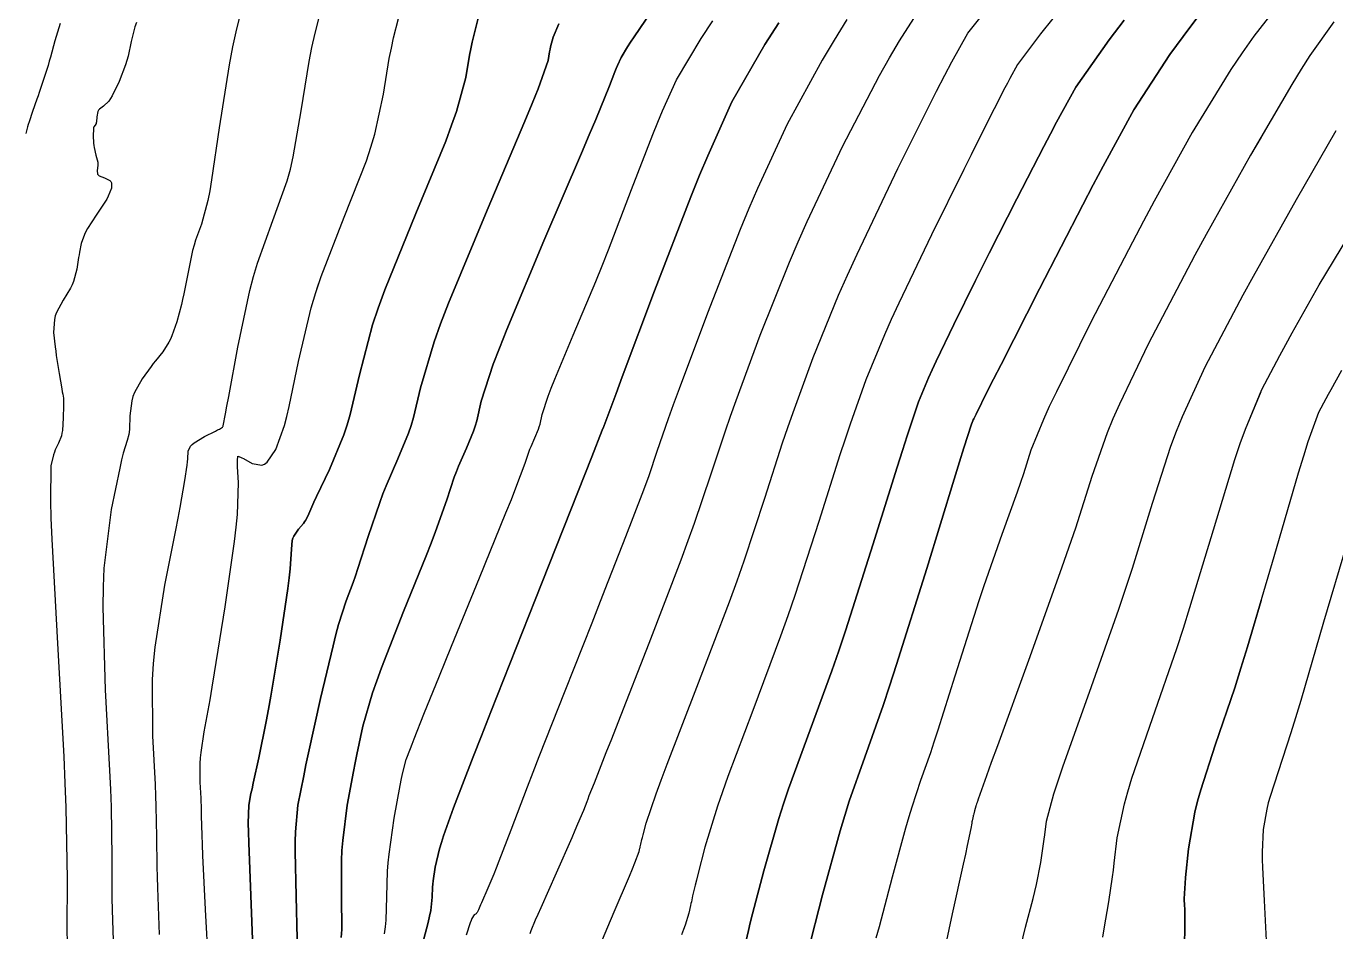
# Model space of a CAD drawing. Header units: metres. Extents: x 837475 to 838479, y 1189012 to 1191015.
# Drawn here: x 837809.5 to 837878.9, y 1189513.3 to 1189561.2 of the extents above; entities that cross this region are included whole.
import ezdxf

# ---------------------------------------------------------------- set-up
doc = ezdxf.new("R2010")
doc.units = ezdxf.units.M
doc.header["$LTSCALE"] = 0.3
doc.layers.add('COTAS 10', color=1, linetype='Continuous')
doc.layers.add('COTAS INT', color=252, linetype='Continuous')

msp = doc.modelspace()

# ---------------------------------------------------------------- linework, layer by layer
at = {"layer": 'COTAS 10'}
for points in [[(837833.461, 1189561.675), (837833.138, 1189560.395), (837833.064, 1189560.052), (837832.997, 1189559.714), (837832.809, 1189558.534), (837832.314, 1189556.729), (837832.053, 1189555.998), (837831.738, 1189555.166), (837830.152, 1189551.324), (837828.517, 1189547.279), (837828.17, 1189546.319), (837827.87, 1189545.429), (837827.17, 1189542.791), (837826.685, 1189540.692), (837826.52, 1189540.142), (837826.341, 1189539.605), (837825.587, 1189537.777), (837824.898, 1189536.337), (837824.761, 1189536.046), (837824.647, 1189535.8), (837824.431, 1189535.297), (837824.317, 1189535.07), (837824.268, 1189534.998), (837824.211, 1189534.922), (837823.942, 1189534.614), (837823.692, 1189534.248), (837823.648, 1189534.136), (837823.614, 1189534.019), (837823.58, 1189533.557), (837823.508, 1189532.517), (837823.45, 1189532.035), (837823.375, 1189531.47), (837822.966, 1189528.732), (837822.48, 1189525.779), (837822.356, 1189525.079), (837822.237, 1189524.429), (837821.847, 1189522.509), (837821.546, 1189521.158), (837821.482, 1189520.867), (837821.428, 1189520.614), (837821.306, 1189520.002), (837821.283, 1189519.039), (837821.291, 1189518.564), (837821.306, 1189517.999), (837821.414, 1189515.208), (837821.518, 1189512.429)], [(837821.518, 1189512.429), (837821.414, 1189515.208), (837821.306, 1189517.999), (837821.291, 1189518.564), (837821.283, 1189519.039), (837821.306, 1189520.002), (837821.428, 1189520.614), (837821.482, 1189520.867), (837821.546, 1189521.158), (837821.847, 1189522.509), (837822.237, 1189524.429), (837822.356, 1189525.079), (837822.48, 1189525.779), (837822.966, 1189528.732), (837823.375, 1189531.47), (837823.45, 1189532.035), (837823.508, 1189532.517), (837823.58, 1189533.557), (837823.614, 1189534.019), (837823.648, 1189534.136), (837823.692, 1189534.248), (837823.942, 1189534.614), (837824.211, 1189534.922), (837824.268, 1189534.998), (837824.317, 1189535.07), (837824.431, 1189535.297), (837824.647, 1189535.8), (837824.761, 1189536.046), (837824.898, 1189536.337), (837825.587, 1189537.777), (837826.341, 1189539.605), (837826.52, 1189540.142), (837826.685, 1189540.692), (837827.17, 1189542.791), (837827.87, 1189545.429), (837828.17, 1189546.319), (837828.517, 1189547.279), (837830.152, 1189551.324), (837831.738, 1189555.166), (837832.053, 1189555.998), (837832.314, 1189556.729), (837832.809, 1189558.534), (837832.997, 1189559.714), (837833.064, 1189560.052), (837833.138, 1189560.395), (837833.461, 1189561.675)], [(837850.893, 1189512.148), (837851.698, 1189515.255), (837852.631, 1189518.633), (837852.875, 1189519.448), (837853.115, 1189520.212), (837853.93, 1189522.539), (837854.907, 1189525.282), (837855.248, 1189526.308), (837855.62, 1189527.45), (837857.218, 1189532.539), (837858.675, 1189537.265), (837858.957, 1189538.179), (837859.187, 1189538.921), (837859.581, 1189540.176), (837859.65, 1189540.343), (837859.675, 1189540.398), (837859.702, 1189540.459), (837859.824, 1189540.711), (837860.424, 1189541.899), (837860.753, 1189542.549), (837861.154, 1189543.338), (837863.189, 1189547.346), (837865.475, 1189551.787), (837866.034, 1189552.85), (837866.56, 1189553.84), (837868.189, 1189556.811), (837870.096, 1189559.739), (837870.797, 1189560.703), (837871.573, 1189561.732)], [(837871.573, 1189561.732), (837870.797, 1189560.703), (837870.096, 1189559.739), (837868.189, 1189556.811), (837866.56, 1189553.84), (837866.034, 1189552.85), (837865.475, 1189551.787), (837863.189, 1189547.346), (837861.154, 1189543.338), (837860.753, 1189542.549), (837860.424, 1189541.899), (837859.824, 1189540.711), (837859.702, 1189540.459), (837859.675, 1189540.398), (837859.65, 1189540.343), (837859.581, 1189540.176), (837859.187, 1189538.921), (837858.957, 1189538.179), (837858.675, 1189537.265), (837857.218, 1189532.539), (837855.62, 1189527.45), (837855.248, 1189526.308), (837854.907, 1189525.282), (837853.93, 1189522.539), (837853.115, 1189520.212), (837852.875, 1189519.448), (837852.631, 1189518.633), (837851.698, 1189515.255), (837850.893, 1189512.148)], [(837811.323, 1189561.39), (837811.033, 1189560.475), (837810.809, 1189559.612), (837810.746, 1189559.387), (837810.682, 1189559.168), (837810.447, 1189558.427), (837810.212, 1189557.74), (837810.149, 1189557.555), (837810.086, 1189557.373), (837809.864, 1189556.734), (837809.675, 1189556.176), (837809.633, 1189556.044), (837809.596, 1189555.923), (837809.497, 1189555.564)], [(837852.991, 1189561.593), (837852.309, 1189560.499), (837851.677, 1189559.451), (837849.824, 1189556.059), (837848.251, 1189552.648), (837847.797, 1189551.588), (837847.336, 1189550.479), (837845.601, 1189546.059), (837844.104, 1189542.048), (837843.793, 1189541.197), (837843.525, 1189540.459), (837842.929, 1189538.731), (837842.489, 1189537.433), (837842.319, 1189536.967), (837842.129, 1189536.454), (837841.269, 1189534.215), (837840.17, 1189531.414), (837839.829, 1189530.547), (837839.472, 1189529.64), (837838.047, 1189526.034), (837836.676, 1189522.554), (837836.354, 1189521.727), (837836.055, 1189520.96), (837835.181, 1189518.68), (837834.553, 1189517.036), (837834.41, 1189516.669), (837834.28, 1189516.341), (837833.92, 1189515.475), (837833.686, 1189514.945), (837833.635, 1189514.829), (837833.59, 1189514.725), (837833.479, 1189514.46), (837833.401, 1189514.31), (837833.377, 1189514.278), (837833.352, 1189514.251), (837833.253, 1189514.19), (837833.124, 1189514.006), (837833.08, 1189513.901), (837833.032, 1189513.773), (837832.83, 1189513.116)], [(837852.991, 1189561.593), (837852.309, 1189560.499), (837851.677, 1189559.451), (837849.824, 1189556.059), (837848.251, 1189552.648), (837847.797, 1189551.588), (837847.336, 1189550.479), (837845.601, 1189546.059), (837844.104, 1189542.048), (837843.793, 1189541.197), (837843.525, 1189540.459), (837842.929, 1189538.731), (837842.489, 1189537.433), (837842.319, 1189536.967), (837842.129, 1189536.454), (837841.269, 1189534.215), (837840.17, 1189531.414), (837839.829, 1189530.547), (837839.472, 1189529.64), (837838.047, 1189526.034), (837836.676, 1189522.554), (837836.354, 1189521.727), (837836.055, 1189520.96), (837835.181, 1189518.68), (837834.553, 1189517.036), (837834.41, 1189516.669), (837834.28, 1189516.341), (837833.92, 1189515.475), (837833.686, 1189514.945), (837833.635, 1189514.829), (837833.59, 1189514.725), (837833.479, 1189514.46), (837833.401, 1189514.31), (837833.377, 1189514.278), (837833.352, 1189514.251), (837833.253, 1189514.19), (837833.124, 1189514.006), (837833.08, 1189513.901), (837833.032, 1189513.773), (837832.83, 1189513.116)], [(837870.842, 1189511.367), (837870.891, 1189513.632), (837870.881, 1189514.364), (837870.877, 1189514.525), (837870.873, 1189514.669), (837870.856, 1189515.037), (837870.878, 1189515.596), (837870.9, 1189515.859), (837870.927, 1189516.168), (837871.083, 1189517.679), (837871.419, 1189519.628), (837871.562, 1189520.213), (837871.725, 1189520.819), (837872.494, 1189523.174), (837873.524, 1189526.219), (837873.853, 1189527.261), (837874.2, 1189528.388), (837875.612, 1189533.174), (837876.91, 1189537.597), (837877.185, 1189538.495), (837877.423, 1189539.251), (837877.981, 1189540.805), (837878.362, 1189541.529), (837878.489, 1189541.763), (837878.626, 1189542.011), (837879.195, 1189543.027)], [(837874.923, 1189530.84), (837874.2, 1189528.388), (837873.853, 1189527.261), (837873.524, 1189526.219), (837872.494, 1189523.174), (837871.725, 1189520.819), (837871.562, 1189520.213), (837871.419, 1189519.628), (837871.083, 1189517.679), (837870.927, 1189516.168), (837870.9, 1189515.859), (837870.878, 1189515.596), (837870.856, 1189515.037), (837870.873, 1189514.669), (837870.877, 1189514.525), (837870.881, 1189514.364), (837870.891, 1189513.632), (837870.842, 1189511.367)]]:
    msp.add_lwpolyline(points, dxfattribs=at)
at = {"layer": 'COTAS INT'}
for points in [[(837821.571, 1189564.721), (837820.662, 1189561.114), (837820.454, 1189560.147), (837820.264, 1189559.194), (837819.736, 1189555.867), (837819.345, 1189553.115), (837819.242, 1189552.525), (837819.141, 1189552.009), (837818.799, 1189550.764), (837818.491, 1189549.912), (837818.414, 1189549.643), (837818.339, 1189549.361), (837818.094, 1189548.223), (837817.867, 1189547.072), (837817.803, 1189546.781), (837817.739, 1189546.503), (837817.504, 1189545.598), (837817.244, 1189544.853), (837817.164, 1189544.674), (837817.081, 1189544.508), (837816.752, 1189544.008), (837816.371, 1189543.532), (837816.254, 1189543.381), (837816.133, 1189543.221), (837815.657, 1189542.572), (837815.251, 1189541.842), (837815.173, 1189541.632), (837815.111, 1189541.417), (837815.014, 1189540.61), (837814.992, 1189539.904), (837814.978, 1189539.754), (837814.959, 1189539.623), (837814.864, 1189539.313), (837814.662, 1189538.64), (837814.577, 1189538.281), (837814.479, 1189537.846), (837814.02, 1189535.652), (837813.642, 1189532.557), (837813.596, 1189531.554), (837813.574, 1189530.488), (837813.704, 1189526.113), (837813.937, 1189521.836), (837813.981, 1189520.832), (837814.015, 1189519.906), (837814.06, 1189517.215), (837814.067, 1189515.061), (837814.077, 1189514.473), (837814.09, 1189513.89), (837814.165, 1189511.818)], [(837876.883, 1189563.74), (837874.538, 1189560.711), (837873.922, 1189559.837), (837873.322, 1189558.948), (837871.274, 1189555.61), (837869.266, 1189551.984), (837868.691, 1189550.914), (837868.108, 1189549.816), (837865.93, 1189545.61), (837864.082, 1189541.893), (837863.706, 1189541.103), (837863.39, 1189540.417), (837862.736, 1189538.804), (837862.336, 1189537.548), (837862.179, 1189537.087), (837862.002, 1189536.578), (837861.196, 1189534.33), (837860.243, 1189531.618), (837859.974, 1189530.815), (837859.702, 1189529.991), (837858.7, 1189526.827), (837857.803, 1189523.966), (837857.597, 1189523.332), (837857.411, 1189522.767), (837856.891, 1189521.3), (837856.418, 1189519.897), (837856.261, 1189519.373), (837856.092, 1189518.79), (837855.388, 1189516.192), (837854.69, 1189513.563), (837854.525, 1189512.96)], [(837816.591, 1189513.144), (837816.488, 1189515.614), (837816.469, 1189516.197), (837816.454, 1189516.738), (837816.436, 1189518.329), (837816.409, 1189519.944), (837816.388, 1189520.499), (837816.362, 1189521.102), (837816.222, 1189523.668), (837816.214, 1189526.639), (837816.271, 1189527.497), (837816.354, 1189528.37), (837816.867, 1189531.648), (837817.445, 1189534.553), (837817.568, 1189535.189), (837817.675, 1189535.753), (837817.93, 1189537.186), (837818.048, 1189538.007), (837818.069, 1189538.186), (837818.085, 1189538.344), (837818.099, 1189538.739), (837818.222, 1189539.015), (837818.306, 1189539.098), (837818.412, 1189539.184), (837818.974, 1189539.517), (837819.547, 1189539.807), (837819.66, 1189539.866), (837819.752, 1189539.916), (837819.916, 1189540.017), (837819.944, 1189540.051), (837819.954, 1189540.065), (837819.963, 1189540.083), (837820.082, 1189540.728), (837820.156, 1189541.131), (837820.247, 1189541.631), (837820.724, 1189544.244), (837821.369, 1189547.248), (837821.567, 1189547.993), (837821.773, 1189548.702), (837822.583, 1189550.951), (837823.34, 1189553.061), (837823.512, 1189553.683), (837823.668, 1189554.32), (837824.094, 1189556.756), (837824.509, 1189559.367), (837824.657, 1189560.115), (837824.821, 1189560.874), (837825.534, 1189563.706)], [(837836.206, 1189513.2), (837836.259, 1189513.368), (837836.501, 1189513.924), (837836.632, 1189514.222), (837836.792, 1189514.584), (837837.603, 1189516.41), (837838.43, 1189518.281), (837838.6, 1189518.67), (837838.744, 1189519.003), (837839.052, 1189519.74), (837839.224, 1189520.189), (837839.282, 1189520.34), (837839.346, 1189520.503), (837839.616, 1189521.187), (837840.242, 1189522.782), (837840.531, 1189523.519), (837840.869, 1189524.384), (837842.508, 1189528.572), (837844.205, 1189532.995), (837844.581, 1189534.008), (837844.917, 1189534.93), (837845.787, 1189537.492), (837846.555, 1189539.82), (837846.825, 1189540.594), (837847.121, 1189541.423), (837848.397, 1189544.882), (837849.941, 1189548.742), (837850.406, 1189549.824), (837850.887, 1189550.911), (837852.756, 1189554.882), (837854.706, 1189558.628), (837855.237, 1189559.572), (837855.764, 1189560.476), (837857.638, 1189563.405)], [(837836.206, 1189513.2), (837836.259, 1189513.368), (837836.501, 1189513.924), (837836.632, 1189514.222), (837836.792, 1189514.584), (837837.603, 1189516.41), (837838.43, 1189518.281), (837838.6, 1189518.67), (837838.744, 1189519.003), (837839.052, 1189519.74), (837839.224, 1189520.189), (837839.282, 1189520.34), (837839.346, 1189520.503), (837839.616, 1189521.187), (837840.242, 1189522.782), (837840.531, 1189523.519), (837840.869, 1189524.384), (837842.508, 1189528.572), (837844.205, 1189532.995), (837844.581, 1189534.008), (837844.917, 1189534.93), (837845.787, 1189537.492), (837846.555, 1189539.82), (837846.825, 1189540.594), (837847.121, 1189541.423), (837848.397, 1189544.882), (837849.941, 1189548.742), (837850.406, 1189549.824), (837850.887, 1189550.911), (837852.756, 1189554.882), (837854.706, 1189558.628), (837855.237, 1189559.572), (837855.764, 1189560.476), (837857.638, 1189563.405)], [(837819.183, 1189511.582), (837819.018, 1189514.47), (837818.886, 1189517.337), (837818.862, 1189517.921), (837818.842, 1189518.415), (837818.812, 1189519.443), (837818.803, 1189519.981), (837818.796, 1189520.166), (837818.787, 1189520.367), (837818.741, 1189521.223), (837818.738, 1189522.213), (837818.757, 1189522.499), (837818.785, 1189522.79), (837818.956, 1189523.883), (837819.263, 1189525.582), (837819.377, 1189526.255), (837819.503, 1189527.015), (837820.06, 1189530.494), (837820.558, 1189533.966), (837820.646, 1189534.723), (837820.712, 1189535.39), (837820.773, 1189537.059), (837820.718, 1189537.94), (837820.711, 1189538.11), (837820.708, 1189538.248), (837820.73, 1189538.479), (837820.873, 1189538.433), (837820.947, 1189538.396), (837821.036, 1189538.348), (837821.482, 1189538.086), (837822.006, 1189537.999), (837822.144, 1189538.061), (837822.279, 1189538.161), (837822.741, 1189538.832), (837823.194, 1189540.103), (837823.324, 1189540.581), (837823.455, 1189541.114), (837823.943, 1189543.493), (837824.618, 1189546.329), (837824.867, 1189547.15), (837825.144, 1189547.987), (837826.368, 1189551.137), (837827.539, 1189554.114), (837827.783, 1189554.84), (837827.991, 1189555.525), (837828.451, 1189557.645), (837828.753, 1189559.541), (837828.861, 1189560.084), (837828.98, 1189560.635), (837829.497, 1189562.69)], [(837824.923, 1189547.321), (837825.144, 1189547.987), (837826.368, 1189551.137), (837827.539, 1189554.114), (837827.783, 1189554.84), (837827.991, 1189555.525), (837828.451, 1189557.645), (837828.753, 1189559.541), (837828.861, 1189560.084), (837828.98, 1189560.635), (837829.497, 1189562.69)], [(837839.856, 1189512.42), (837840.662, 1189514.356), (837841.471, 1189516.247), (837841.629, 1189516.625), (837841.759, 1189516.938), (837841.987, 1189517.541), (837842.025, 1189517.716), (837842.034, 1189517.759), (837842.043, 1189517.801), (837842.071, 1189517.936), (837842.129, 1189518.181), (837842.157, 1189518.291), (837842.19, 1189518.421), (837842.352, 1189519.046), (837842.884, 1189520.606), (837843.15, 1189521.325), (837843.468, 1189522.169), (837845.047, 1189526.254), (837846.764, 1189530.767), (837847.169, 1189531.881), (837847.544, 1189532.936), (837848.645, 1189536.254), (837849.585, 1189539.181), (837849.858, 1189539.99), (837850.137, 1189540.797), (837851.193, 1189543.706), (837852.547, 1189547.005), (837853.014, 1189548.059), (837853.522, 1189549.173), (837855.688, 1189553.706), (837857.734, 1189557.804), (837858.165, 1189558.645), (837858.537, 1189559.358), (837859.394, 1189560.873), (837860.919, 1189562.823)], [(837839.856, 1189512.42), (837840.662, 1189514.356), (837841.471, 1189516.247), (837841.629, 1189516.625), (837841.759, 1189516.938), (837841.987, 1189517.541), (837842.025, 1189517.716), (837842.034, 1189517.759), (837842.043, 1189517.801), (837842.071, 1189517.936), (837842.129, 1189518.181), (837842.157, 1189518.291), (837842.19, 1189518.421), (837842.352, 1189519.046), (837842.884, 1189520.606), (837843.15, 1189521.325), (837843.468, 1189522.169), (837845.047, 1189526.254), (837846.764, 1189530.767), (837847.169, 1189531.881), (837847.544, 1189532.936), (837848.645, 1189536.254), (837849.585, 1189539.181), (837849.858, 1189539.99), (837850.137, 1189540.797), (837851.193, 1189543.706), (837852.547, 1189547.005), (837853.014, 1189548.059), (837853.522, 1189549.173), (837855.688, 1189553.706), (837857.734, 1189557.804), (837858.165, 1189558.645), (837858.537, 1189559.358), (837859.394, 1189560.873), (837860.919, 1189562.823)], [(837842.62, 1189562.006), (837841.713, 1189560.679), (837841.526, 1189560.398), (837841.367, 1189560.155), (837841.026, 1189559.588), (837840.835, 1189559.161), (837840.771, 1189559.006), (837840.702, 1189558.835), (837840.412, 1189558.083), (837839.683, 1189556.304), (837839.338, 1189555.486), (837838.93, 1189554.526), (837836.939, 1189549.881), (837834.973, 1189545.192), (837834.58, 1189544.203), (837834.254, 1189543.35), (837833.625, 1189541.387), (837833.384, 1189540.344), (837833.302, 1189540.07), (837833.214, 1189539.804), (837832.839, 1189538.895), (837832.424, 1189537.951), (837832.31, 1189537.661), (837832.196, 1189537.359), (837831.791, 1189536.167), (837831.197, 1189534.486), (837830.964, 1189533.875), (837830.702, 1189533.202), (837829.511, 1189530.246), (837828.337, 1189527.267), (837828.086, 1189526.579), (837827.867, 1189525.95), (837827.344, 1189524.174), (837827.028, 1189522.69), (837826.939, 1189522.245), (837826.851, 1189521.786), (837826.528, 1189520.008), (837826.283, 1189518.127), (837826.244, 1189517.603), (837826.217, 1189517.078), (837826.222, 1189515.17), (837826.231, 1189513.421), (837826.207, 1189512.997)], [(837826.207, 1189512.997), (837826.231, 1189513.421), (837826.222, 1189515.17), (837826.217, 1189517.078), (837826.244, 1189517.603), (837826.283, 1189518.127), (837826.528, 1189520.008), (837826.851, 1189521.786), (837826.939, 1189522.245), (837827.028, 1189522.69), (837827.344, 1189524.174), (837827.867, 1189525.95), (837828.086, 1189526.579), (837828.337, 1189527.267), (837829.511, 1189530.246), (837830.702, 1189533.202), (837830.964, 1189533.875), (837831.197, 1189534.486), (837831.791, 1189536.167), (837832.196, 1189537.359), (837832.31, 1189537.661), (837832.424, 1189537.951), (837832.839, 1189538.895), (837833.214, 1189539.804), (837833.302, 1189540.07), (837833.384, 1189540.344), (837833.625, 1189541.387), (837834.254, 1189543.35), (837834.58, 1189544.203), (837834.973, 1189545.192), (837836.939, 1189549.881), (837838.93, 1189554.526), (837839.338, 1189555.486), (837839.683, 1189556.304), (837840.412, 1189558.083), (837840.702, 1189558.835), (837840.771, 1189559.006), (837840.835, 1189559.161), (837841.026, 1189559.588), (837841.367, 1189560.155), (837841.526, 1189560.398), (837841.713, 1189560.679), (837842.62, 1189562.006)], [(837863.897, 1189561.654), (837863.247, 1189560.844), (837862.02, 1189559.213), (837861.618, 1189558.48), (837861.489, 1189558.236), (837861.351, 1189557.974), (837860.787, 1189556.878), (837859.903, 1189555.115), (837859.564, 1189554.433), (837859.184, 1189553.666), (837857.471, 1189550.194), (837855.731, 1189546.572), (837855.335, 1189545.71), (837854.976, 1189544.91), (837853.989, 1189542.529), (837853.154, 1189540.172), (837852.891, 1189539.386), (837852.615, 1189538.543), (837851.503, 1189535.015), (837850.236, 1189531.107), (837849.862, 1189530.023), (837849.478, 1189528.939), (837848.008, 1189525.015), (837846.684, 1189521.517), (837846.392, 1189520.699), (837846.133, 1189519.948), (837845.467, 1189517.782), (837845.091, 1189516.33), (837845.014, 1189516.029), (837844.95, 1189515.771), (837844.815, 1189515.203), (837844.75, 1189514.889), (837844.729, 1189514.792), (837844.707, 1189514.69), (837844.618, 1189514.283), (837844.421, 1189513.654), (837844.33, 1189513.411), (837844.224, 1189513.139)], [(837863.897, 1189561.654), (837863.247, 1189560.844), (837862.02, 1189559.213), (837861.618, 1189558.48), (837861.489, 1189558.236), (837861.351, 1189557.974), (837860.787, 1189556.878), (837859.903, 1189555.115), (837859.564, 1189554.433), (837859.184, 1189553.666), (837857.471, 1189550.194), (837855.731, 1189546.572), (837855.335, 1189545.71), (837854.976, 1189544.91), (837853.989, 1189542.529), (837853.154, 1189540.172), (837852.891, 1189539.386), (837852.615, 1189538.543), (837851.503, 1189535.015), (837850.236, 1189531.107), (837849.862, 1189530.023), (837849.478, 1189528.939), (837848.008, 1189525.015), (837846.684, 1189521.517), (837846.392, 1189520.699), (837846.133, 1189519.948), (837845.467, 1189517.782), (837845.091, 1189516.33), (837845.014, 1189516.029), (837844.95, 1189515.771), (837844.815, 1189515.203), (837844.75, 1189514.889), (837844.729, 1189514.792), (837844.707, 1189514.69), (837844.618, 1189514.283), (837844.421, 1189513.654), (837844.33, 1189513.411), (837844.224, 1189513.139)], [(837815.359, 1189561.435), (837815.28, 1189561.214), (837815.089, 1189560.44), (837814.919, 1189559.658), (837814.854, 1189559.43), (837814.78, 1189559.197), (837814.445, 1189558.319), (837814.082, 1189557.565), (837813.99, 1189557.41), (837813.902, 1189557.28), (837813.613, 1189557.007), (837813.4, 1189556.849), (837813.358, 1189556.791), (837813.325, 1189556.727), (837813.267, 1189556.447), (837813.247, 1189556.186), (837813.237, 1189556.134), (837813.226, 1189556.091), (837813.167, 1189556.011), (837813.108, 1189555.913), (837813.096, 1189555.858), (837813.085, 1189555.792), (837813.064, 1189555.456), (837813.082, 1189555.045), (837813.097, 1189554.932), (837813.116, 1189554.819), (837813.219, 1189554.413), (837813.308, 1189554.044), (837813.319, 1189553.955), (837813.323, 1189553.871), (837813.286, 1189553.612), (837813.297, 1189553.415), (837813.332, 1189553.37), (837813.381, 1189553.328), (837813.67, 1189553.214), (837813.957, 1189553.077), (837814.005, 1189553.021), (837814.038, 1189552.958), (837814.044, 1189552.668), (837813.867, 1189552.243), (837813.786, 1189552.095), (837813.692, 1189551.934), (837813.234, 1189551.244), (837812.778, 1189550.54), (837812.684, 1189550.372), (837812.604, 1189550.214), (837812.434, 1189549.737), (837812.35, 1189549.283), (837812.324, 1189549.14), (837812.298, 1189548.989), (837812.197, 1189548.382), (837812.022, 1189547.729), (837811.949, 1189547.55), (837811.866, 1189547.372), (837811.479, 1189546.733), (837811.124, 1189546.086), (837811.061, 1189545.902), (837811.014, 1189545.717), (837810.972, 1189545.03), (837811.054, 1189544.272), (837811.084, 1189544.041), (837811.118, 1189543.802), (837811.269, 1189542.861), (837811.408, 1189542.051), (837811.435, 1189541.893), (837811.457, 1189541.764), (837811.492, 1189541.541), (837811.492, 1189541.363), (837811.491, 1189541.263), (837811.49, 1189541.14), (837811.483, 1189540.516), (837811.44, 1189539.843), (837811.416, 1189539.69), (837811.387, 1189539.552), (837811.237, 1189539.175), (837811.064, 1189538.819), (837811.019, 1189538.694), (837810.976, 1189538.557), (837810.832, 1189537.966), (837810.805, 1189536.119), (837810.835, 1189535.189), (837810.881, 1189534.079), (837811.186, 1189528.558), (837811.512, 1189522.57), (837811.573, 1189521.165), (837811.621, 1189519.869), (837811.684, 1189516.101), (837811.68, 1189513.383), (837811.684, 1189512.749)], [(837837.723, 1189561.377), (837837.424, 1189560.66), (837837.297, 1189560.156), (837837.268, 1189560.021), (837837.241, 1189559.887), (837837.167, 1189559.422), (837836.637, 1189557.934), (837836.323, 1189557.156), (837835.937, 1189556.218), (837833.937, 1189551.511), (837831.889, 1189546.572), (837831.473, 1189545.488), (837831.122, 1189544.529), (837830.398, 1189542.089), (837830.035, 1189540.518), (837829.911, 1189540.106), (837829.778, 1189539.704), (837829.213, 1189538.336), (837828.588, 1189536.913), (837828.416, 1189536.477), (837828.245, 1189536.022), (837827.635, 1189534.227), (837827.086, 1189532.538), (837826.955, 1189532.151), (837826.832, 1189531.798), (837826.464, 1189530.815), (837826.068, 1189529.562), (837825.928, 1189529.039), (837825.776, 1189528.44), (837825.116, 1189525.644), (837824.479, 1189522.776), (837824.341, 1189522.132), (837824.219, 1189521.553), (837823.917, 1189520.005), (837823.783, 1189518.583), (837823.768, 1189518.084), (837823.762, 1189517.539), (837823.818, 1189515.189), (837823.874, 1189512.925)], [(837823.874, 1189512.925), (837823.818, 1189515.189), (837823.762, 1189517.539), (837823.768, 1189518.084), (837823.783, 1189518.583), (837823.917, 1189520.005), (837824.219, 1189521.553), (837824.341, 1189522.132), (837824.479, 1189522.776), (837825.116, 1189525.644), (837825.776, 1189528.44), (837825.928, 1189529.039), (837826.068, 1189529.562), (837826.464, 1189530.815), (837826.832, 1189531.798), (837826.955, 1189532.151), (837827.086, 1189532.538), (837827.635, 1189534.227), (837828.245, 1189536.022), (837828.416, 1189536.477), (837828.588, 1189536.913), (837829.213, 1189538.336), (837829.778, 1189539.704), (837829.911, 1189540.106), (837830.035, 1189540.518), (837830.398, 1189542.089), (837831.122, 1189544.529), (837831.473, 1189545.488), (837831.889, 1189546.572), (837833.937, 1189551.511), (837835.937, 1189556.218), (837836.323, 1189557.156), (837836.637, 1189557.934), (837837.167, 1189559.422), (837837.241, 1189559.887), (837837.268, 1189560.021), (837837.297, 1189560.156), (837837.424, 1189560.66), (837837.723, 1189561.377)], [(837828.49, 1189513.193), (837828.546, 1189513.559), (837828.588, 1189513.918), (837828.626, 1189515.151), (837828.654, 1189516.51), (837828.69, 1189516.948), (837828.739, 1189517.412), (837829.018, 1189519.312), (837829.333, 1189521.049), (837829.405, 1189521.411), (837829.47, 1189521.721), (837829.647, 1189522.411), (837829.873, 1189522.994), (837829.968, 1189523.237), (837830.077, 1189523.515), (837830.59, 1189524.813), (837831.408, 1189526.851), (837831.71, 1189527.595), (837832.045, 1189528.417), (837833.528, 1189532.036), (837834.931, 1189535.478), (837835.216, 1189536.189), (837835.456, 1189536.795), (837835.947, 1189538.108), (837836.148, 1189538.696), (837836.204, 1189538.845), (837836.26, 1189538.988), (837836.465, 1189539.455), (837836.65, 1189539.903), (837836.694, 1189540.035), (837836.734, 1189540.17), (837836.853, 1189540.684), (837837.163, 1189541.654), (837837.324, 1189542.075), (837837.518, 1189542.563), (837838.489, 1189544.878), (837839.684, 1189547.735), (837840.019, 1189548.564), (837840.356, 1189549.411), (837841.588, 1189552.605), (837842.708, 1189555.506), (837842.975, 1189556.166), (837843.223, 1189556.765), (837843.959, 1189558.412), (837845.274, 1189560.598), (837845.887, 1189561.537)], [(837828.49, 1189513.193), (837828.546, 1189513.559), (837828.588, 1189513.918), (837828.626, 1189515.151), (837828.654, 1189516.51), (837828.69, 1189516.948), (837828.739, 1189517.412), (837829.018, 1189519.312), (837829.333, 1189521.049), (837829.405, 1189521.411), (837829.47, 1189521.721), (837829.647, 1189522.411), (837829.873, 1189522.994), (837829.968, 1189523.237), (837830.077, 1189523.515), (837830.59, 1189524.813), (837831.408, 1189526.851), (837831.71, 1189527.595), (837832.045, 1189528.417), (837833.528, 1189532.036), (837834.931, 1189535.478), (837835.216, 1189536.189), (837835.456, 1189536.795), (837835.947, 1189538.108), (837836.148, 1189538.696), (837836.204, 1189538.845), (837836.26, 1189538.988), (837836.465, 1189539.455), (837836.65, 1189539.903), (837836.694, 1189540.035), (837836.734, 1189540.17), (837836.853, 1189540.684), (837837.163, 1189541.654), (837837.324, 1189542.075), (837837.518, 1189542.563), (837838.489, 1189544.878), (837839.684, 1189547.735), (837840.019, 1189548.564), (837840.356, 1189549.411), (837841.588, 1189552.605), (837842.708, 1189555.506), (837842.975, 1189556.166), (837843.223, 1189556.765), (837843.959, 1189558.412), (837845.274, 1189560.598), (837845.887, 1189561.537)], [(837849.381, 1189561.426), (837848.649, 1189560.275), (837846.891, 1189557.235), (837845.616, 1189554.385), (837845.189, 1189553.353), (837844.73, 1189552.216), (837842.805, 1189547.235), (837841.088, 1189542.674), (837840.76, 1189541.801), (837840.495, 1189541.098), (837840.071, 1189539.969), (837840.061, 1189539.937), (837840.057, 1189539.926), (837840.052, 1189539.914), (837840.031, 1189539.859), (837839.471, 1189538.444), (837836.478, 1189530.88), (837834.136, 1189524.949), (837833.636, 1189523.675), (837833.199, 1189522.559), (837832.155, 1189519.859), (837831.625, 1189518.368), (837831.511, 1189518.015), (837831.413, 1189517.688), (837831.18, 1189516.724), (837831.073, 1189515.997), (837831.054, 1189515.82), (837831.04, 1189515.652), (837831.03, 1189515.132), (837830.945, 1189514.414), (837830.885, 1189514.122), (837830.808, 1189513.789), (837830.398, 1189512.249)], [(837830.398, 1189512.249), (837830.808, 1189513.789), (837830.885, 1189514.122), (837830.945, 1189514.414), (837831.03, 1189515.132), (837831.04, 1189515.652), (837831.054, 1189515.82), (837831.073, 1189515.997), (837831.18, 1189516.724), (837831.413, 1189517.688), (837831.511, 1189518.015), (837831.625, 1189518.368), (837832.155, 1189519.859), (837833.199, 1189522.559), (837833.636, 1189523.675), (837834.136, 1189524.949), (837836.478, 1189530.88), (837839.471, 1189538.444), (837840.031, 1189539.859), (837840.052, 1189539.914), (837840.057, 1189539.926), (837840.061, 1189539.937), (837840.071, 1189539.969), (837840.495, 1189541.098), (837840.76, 1189541.801), (837841.088, 1189542.674), (837842.805, 1189547.235), (837844.73, 1189552.216), (837845.189, 1189553.353), (837845.616, 1189554.385), (837846.891, 1189557.235), (837848.649, 1189560.275), (837849.381, 1189561.426)], [(837847.558, 1189512.469), (837847.77, 1189513.361), (837847.872, 1189513.766), (837847.992, 1189514.239), (837848.582, 1189516.519), (837849.382, 1189519.29), (837849.634, 1189520.074), (837849.899, 1189520.864), (837852.193, 1189527.11), (837852.555, 1189528.166), (837852.928, 1189529.279), (837854.361, 1189533.777), (837855.645, 1189537.904), (837855.924, 1189538.783), (837856.17, 1189539.547), (837856.785, 1189541.353), (837857.313, 1189542.626), (837857.505, 1189543.054), (837857.717, 1189543.515), (837858.647, 1189545.453), (837859.804, 1189547.783), (837860.159, 1189548.491), (837860.528, 1189549.227), (837861.988, 1189552.112), (837863.413, 1189554.881), (837863.761, 1189555.543), (837864.089, 1189556.16), (837865.105, 1189558.012), (837866.871, 1189560.531), (837867.672, 1189561.568)], [(837867.672, 1189561.568), (837866.871, 1189560.531), (837865.105, 1189558.012), (837864.089, 1189556.16), (837863.761, 1189555.543), (837863.413, 1189554.881), (837861.988, 1189552.112), (837860.528, 1189549.227), (837860.159, 1189548.491), (837859.804, 1189547.783), (837858.647, 1189545.453), (837857.717, 1189543.515), (837857.505, 1189543.054), (837857.313, 1189542.626), (837856.785, 1189541.353), (837856.17, 1189539.547), (837855.924, 1189538.783), (837855.645, 1189537.904), (837854.361, 1189533.777), (837852.928, 1189529.279), (837852.555, 1189528.166), (837852.193, 1189527.11), (837849.899, 1189520.864), (837849.634, 1189520.074), (837849.382, 1189519.29), (837848.582, 1189516.519), (837847.992, 1189514.239), (837847.872, 1189513.766), (837847.77, 1189513.361), (837847.558, 1189512.469)], [(837874.923, 1189561.209), (837874.538, 1189560.711), (837873.922, 1189559.837), (837873.322, 1189558.948), (837871.274, 1189555.61), (837869.266, 1189551.984), (837868.691, 1189550.914), (837868.108, 1189549.816), (837865.93, 1189545.61), (837864.082, 1189541.893), (837863.706, 1189541.103), (837863.39, 1189540.417), (837862.736, 1189538.804), (837862.336, 1189537.548), (837862.179, 1189537.087), (837862.002, 1189536.578), (837861.196, 1189534.33), (837860.243, 1189531.618), (837859.974, 1189530.815), (837859.702, 1189529.991), (837858.7, 1189526.827), (837857.803, 1189523.966), (837857.597, 1189523.332), (837857.411, 1189522.767), (837856.891, 1189521.3), (837856.418, 1189519.897), (837856.261, 1189519.373), (837856.092, 1189518.79), (837855.388, 1189516.192), (837854.69, 1189513.563), (837854.525, 1189512.96)], [(837878.766, 1189561.48), (837877.503, 1189559.691), (837877.048, 1189558.972), (837876.547, 1189558.157), (837874.358, 1189554.408), (837872.015, 1189550.211), (837871.417, 1189549.113), (837870.841, 1189548.042), (837868.943, 1189544.408), (837867.418, 1189541.233), (837867.076, 1189540.451), (837866.77, 1189539.712), (837865.955, 1189537.396), (837865.085, 1189534.663), (837864.744, 1189533.66), (837864.358, 1189532.551), (837862.604, 1189527.659), (837860.954, 1189523.136), (837860.635, 1189522.259), (837860.376, 1189521.546), (837859.938, 1189520.325), (837859.895, 1189520.189), (837859.886, 1189520.159), (837859.877, 1189520.132), (837859.852, 1189520.062), (837859.829, 1189519.995), (837859.822, 1189519.97), (837859.814, 1189519.942), (837859.78, 1189519.819), (837859.746, 1189519.691), (837859.738, 1189519.661), (837859.73, 1189519.632), (837859.706, 1189519.549), (837859.684, 1189519.473), (837859.678, 1189519.449), (837859.672, 1189519.424), (837859.649, 1189519.327), (837859.62, 1189519.176), (837859.61, 1189519.118), (837859.598, 1189519.052), (837859.548, 1189518.756), (837859.364, 1189517.856), (837859.268, 1189517.41), (837859.152, 1189516.879), (837858.57, 1189514.248), (837857.987, 1189511.506)], [(837861.941, 1189511.423), (837862.437, 1189513.544), (837862.849, 1189515.053), (837862.943, 1189515.432), (837863.027, 1189515.795), (837863.254, 1189516.965), (837863.402, 1189517.948), (837863.437, 1189518.192), (837863.469, 1189518.424), (837863.559, 1189519.16), (837863.952, 1189520.607), (837864.174, 1189521.287), (837864.446, 1189522.088), (837865.836, 1189525.989), (837867.39, 1189530.376), (837867.764, 1189531.483), (837868.114, 1189532.544), (837869.174, 1189535.989), (837870.15, 1189539.007), (837870.446, 1189539.799), (837870.753, 1189540.572), (837871.956, 1189543.207), (837873.474, 1189546.093), (837873.98, 1189547.025), (837874.523, 1189548.014), (837876.793, 1189552.063), (837878.891, 1189555.718)], [(837874.923, 1189555.376), (837874.358, 1189554.408), (837872.015, 1189550.211), (837871.417, 1189549.113), (837870.841, 1189548.042), (837868.943, 1189544.408), (837867.418, 1189541.233), (837867.076, 1189540.451), (837866.77, 1189539.712), (837865.955, 1189537.396), (837865.085, 1189534.663), (837864.744, 1189533.66), (837864.358, 1189532.551), (837862.604, 1189527.659), (837860.954, 1189523.136), (837860.635, 1189522.259), (837860.376, 1189521.546), (837859.938, 1189520.325), (837859.895, 1189520.189), (837859.886, 1189520.159), (837859.877, 1189520.132), (837859.852, 1189520.062), (837859.829, 1189519.995), (837859.822, 1189519.97), (837859.814, 1189519.942), (837859.78, 1189519.819), (837859.746, 1189519.691), (837859.738, 1189519.661), (837859.73, 1189519.632), (837859.706, 1189519.549), (837859.684, 1189519.473), (837859.678, 1189519.449), (837859.672, 1189519.424), (837859.649, 1189519.327), (837859.62, 1189519.176), (837859.61, 1189519.118), (837859.598, 1189519.052), (837859.548, 1189518.756), (837859.364, 1189517.856), (837859.268, 1189517.41), (837859.152, 1189516.879), (837858.57, 1189514.248), (837857.987, 1189511.506)], [(837866.536, 1189513.005), (837866.613, 1189513.443), (837866.853, 1189514.875), (837867.048, 1189516.196), (837867.098, 1189516.564), (837867.146, 1189516.934), (837867.305, 1189518.276), (837867.68, 1189520.064), (837867.864, 1189520.714), (837868.083, 1189521.432), (837869.165, 1189524.581), (837870.457, 1189528.298), (837870.808, 1189529.372), (837871.157, 1189530.466), (837872.393, 1189534.581), (837873.53, 1189538.302), (837873.815, 1189539.147), (837874.088, 1189539.912), (837874.969, 1189542.006), (837875.918, 1189543.811), (837876.235, 1189544.394), (837876.574, 1189545.012), (837877.994, 1189547.545), (837879.562, 1189550.15)], [(837861.941, 1189511.423), (837862.437, 1189513.544), (837862.849, 1189515.053), (837862.943, 1189515.432), (837863.027, 1189515.795), (837863.254, 1189516.965), (837863.402, 1189517.948), (837863.437, 1189518.192), (837863.469, 1189518.424), (837863.559, 1189519.16), (837863.952, 1189520.607), (837864.174, 1189521.287), (837864.446, 1189522.088), (837865.836, 1189525.989), (837867.39, 1189530.376), (837867.764, 1189531.483), (837868.114, 1189532.544), (837869.174, 1189535.989), (837870.15, 1189539.007), (837870.446, 1189539.799), (837870.753, 1189540.572), (837871.956, 1189543.207), (837873.474, 1189546.093), (837873.98, 1189547.025), (837874.523, 1189548.014), (837874.923, 1189548.728)], [(837866.536, 1189513.005), (837866.613, 1189513.443), (837866.853, 1189514.875), (837867.048, 1189516.196), (837867.098, 1189516.564), (837867.146, 1189516.934), (837867.305, 1189518.276), (837867.68, 1189520.064), (837867.864, 1189520.714), (837868.083, 1189521.432), (837869.165, 1189524.581), (837870.457, 1189528.298), (837870.808, 1189529.372), (837871.157, 1189530.466), (837872.393, 1189534.581), (837873.53, 1189538.302), (837873.815, 1189539.147), (837874.088, 1189539.912), (837874.923, 1189541.898)], [(837879.438, 1189533.786), (837878.234, 1189529.684), (837877.022, 1189525.539), (837876.748, 1189524.629), (837876.499, 1189523.822), (837875.822, 1189521.766), (837875.395, 1189520.456), (837875.304, 1189520.119), (837875.225, 1189519.793), (837875.037, 1189518.708), (837874.979, 1189517.517), (837874.981, 1189517.124), (837874.991, 1189516.703), (837875.093, 1189514.952), (837875.228, 1189512.126)], [(837879.438, 1189533.786), (837878.234, 1189529.684), (837877.022, 1189525.539), (837876.748, 1189524.629), (837876.499, 1189523.822), (837875.822, 1189521.766), (837875.395, 1189520.456), (837875.304, 1189520.119), (837875.225, 1189519.793), (837875.037, 1189518.708), (837874.979, 1189517.517), (837874.981, 1189517.124), (837874.991, 1189516.703), (837875.093, 1189514.952), (837875.228, 1189512.126)]]:
    msp.add_lwpolyline(points, dxfattribs=at)

doc.saveas('drawing.dxf')
